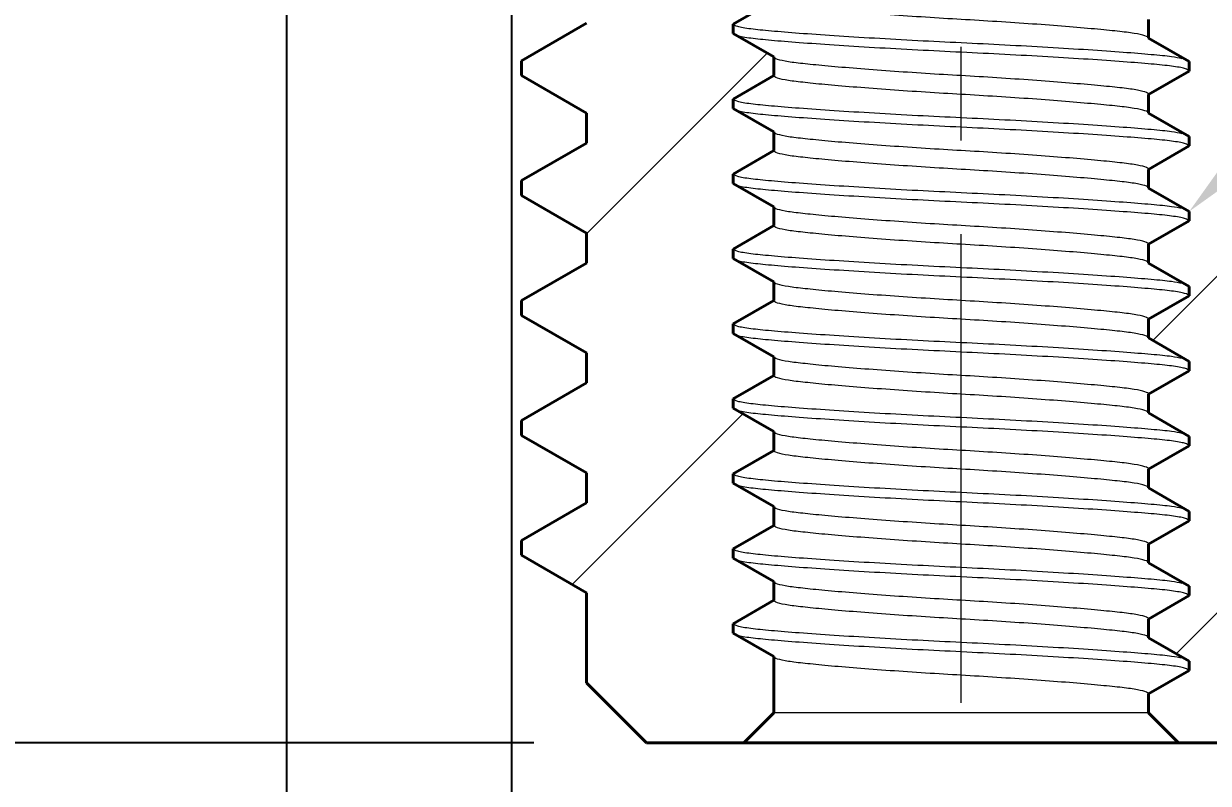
# Model space of a CAD drawing. Header units: millimetres. Extents: x 20 to 420, y 20 to 297.
# Drawn here: x 183.13 to 198.93, y 149.15 to 159.29 of the extents above; entities that cross this region are included whole.
import ezdxf

# ---------------------------------------------------------------- set-up
doc = ezdxf.new("R2010")
doc.units = ezdxf.units.MM
doc.header["$LTSCALE"] = 10
doc.header["$MEASUREMENT"] = 0
doc.linetypes.add('CENTER', pattern=[2, 1.25, -0.25, 0.25, -0.25])
for name, color, linetype, lineweight in [('CENTER', 1, 'CENTER', 9), ('DIM', 2, 'Continuous', 9), ('HATCH', 5, 'Continuous', 9), ('HIDDEN', 252, 'Continuous', 13), ('OUTLINE', 3, 'Continuous', 40)]:
    doc.layers.add(name, color=color, linetype=linetype, lineweight=lineweight)
doc.styles.get("Standard").update_dxf_attribs({"font": '', "height": 3.2})
doc.styles.get('Standard').set_extended_font_data('GulimChe')
doc.dimstyles.new('척도 2배 - (x.x)', dxfattribs={"dimtxt": 3.2, "dimasz": 3, "dimexe": 1.5, "dimexo": 1.5, "dimgap": 1, "dimtad": 1, "dimdec": 1, "dimlfac": 0.5, "dimzin": 0, "dimdsep": 46, "dimtxsty": 'Standard', "dimcen": 0, "dimclrd": 2, "dimclre": 2, "dimclrt": 2, "dimadec": 0, "dimazin": 0, "dimtfac": 0.75, "dimtdec": 1, "dimtmove": 0, "dimatfit": 0, "dimfxl": 1, "dimtolj": 1, "dimtzin": 0, "dimarcsym": 0})
doc.dimstyles.new('척도 2배 - (x.xx)', dxfattribs={"dimtxt": 3.2, "dimasz": 3, "dimexe": 1.5, "dimexo": 1.5, "dimgap": 1, "dimtad": 1, "dimlfac": 0.5, "dimzin": 0, "dimdsep": 46, "dimtxsty": 'Standard', "dimcen": 0, "dimclrd": 2, "dimclre": 2, "dimclrt": 2, "dimaunit": 1, "dimadec": 1, "dimazin": 0, "dimtfac": 0.75, "dimtmove": 0, "dimatfit": 0, "dimfxl": 1, "dimtolj": 1, "dimtzin": 0, "dimarcsym": 0})

# ---------------------------------------------------------------- blocks, each defined once
blk = doc.blocks.new('*D226')
at = {"layer": 'Defpoints', "color": 0, "ltscale": 0.5, "transparency": 16777216}
for p in [(186.633, 190.694), (204.633, 190.694), (204.633, 133.935)]:
    blk.add_point(p, dxfattribs=at)
at = {"layer": 'DIM', "color": 2, "lineweight": -2, "ltscale": 0.5, "transparency": 16777216}
for p, q in [((186.633, 189.194), (186.633, 132.435)), ((204.633, 189.194), (204.633, 132.435)), ((189.633, 133.935), (201.633, 133.935))]:
    blk.add_line(p, q, dxfattribs=at)
at = {"layer": 'DIM', "color": 2, "ltscale": 0.5, "transparency": 16777216}
for points in [[(189.633, 134.435), (189.633, 133.435), (186.633, 133.935)], [(201.633, 134.435), (201.633, 133.435), (204.633, 133.935)]]:
    blk.add_solid(points, dxfattribs=at)
at = {"layer": 'DIM', "color": 2, "ltscale": 0.5, "transparency": 16777216, "insert": (195.633, 136.573), "char_height": 3.2, "attachment_point": 5, "bg_fill": 3, "box_fill_scale": 1.25, "bg_fill_color": 256, "bg_fill_true_color": 13158600, "bg_fill_transparency": 0}
blk.add_mtext('\\A1;%%C9.0', dxfattribs=at)
blk = doc.blocks.new('*D227')
at = {"layer": 'Defpoints', "color": 0, "ltscale": 0.5, "transparency": 16777216}
for p in [(189.633, 167.694), (201.633, 167.694), (189.633, 140.935)]:
    blk.add_point(p, dxfattribs=at)
at = {"layer": 'DIM', "color": 2, "lineweight": -2, "ltscale": 0.5, "transparency": 16777216}
for p, q in [((189.633, 166.194), (189.633, 139.435)), ((201.633, 166.194), (201.633, 139.435)), ((198.633, 140.935), (192.633, 140.935))]:
    blk.add_line(p, q, dxfattribs=at)
at = {"layer": 'DIM', "color": 2, "ltscale": 0.5, "transparency": 16777216}
for points in [[(192.633, 141.435), (192.633, 140.435), (189.633, 140.935)], [(198.633, 141.435), (198.633, 140.435), (201.633, 140.935)]]:
    blk.add_solid(points, dxfattribs=at)
at = {"layer": 'DIM', "color": 2, "ltscale": 0.5, "transparency": 16777216, "insert": (195.633, 143.573), "char_height": 3.2, "attachment_point": 5, "bg_fill": 3, "box_fill_scale": 1.25, "bg_fill_color": 256, "bg_fill_true_color": 13158600, "bg_fill_transparency": 0}
blk.add_mtext('\\A1;%%C6.0', dxfattribs=at)
blk = doc.blocks.new('*D234')
at = {"layer": 'Defpoints', "color": 0, "ltscale": 0.5, "transparency": 16777216}
for p in [(193.133, 165.694), (176.75, 149.694), (191.433, 149.694)]:
    blk.add_point(p, dxfattribs=at)
at = {"layer": 'DIM', "color": 2, "lineweight": -2, "ltscale": 0.5, "transparency": 16777216}
for p, q in [((191.633, 165.694), (175.25, 165.694)), ((176.75, 162.694), (176.75, 152.694)), ((189.933, 149.694), (175.25, 149.694))]:
    blk.add_line(p, q, dxfattribs=at)
at = {"layer": 'DIM', "color": 2, "ltscale": 0.5, "transparency": 16777216}
for points in [[(176.25, 162.694), (177.25, 162.694), (176.75, 165.694)], [(176.25, 152.694), (177.25, 152.694), (176.75, 149.694)]]:
    blk.add_solid(points, dxfattribs=at)
at = {"layer": 'DIM', "color": 2, "ltscale": 0.5, "transparency": 16777216, "insert": (174.111, 157.694), "char_height": 3.2, "attachment_point": 5, "rotation": 90}
blk.add_mtext('\\A1;8.00', dxfattribs=at)

msp = doc.modelspace()

# ---------------------------------------------------------------- linework, layer by layer
at = {"layer": 'CENTER', "ltscale": 0.5}
msp.add_line((195.633, 130.227), (195.633, 238.535), dxfattribs=at)

# ---------------------------------------------------------------- next in the draw order: dimensions: what is measured, and where the dimension line sits
at = {"layer": 'DIM', "ltscale": 0.5}
dim = msp.add_linear_dim(base=(204.633, 133.935), p1=(186.633, 190.694), p2=(204.633, 190.694), text='%%C<>', dimstyle='척도 2배 - (x.x)', override={"dimtfill": 1}, dxfattribs=at)
dim.commit()
dim.dimension.update_dxf_attribs({"geometry": '*D226', "text_midpoint": (195.633, 136.573)})

# ---------------------------------------------------------------- next in the draw order: dimensions: what is measured, and where the dimension line sits
dim = msp.add_linear_dim(base=(189.633, 140.935), p1=(201.633, 167.694), p2=(189.633, 167.694), text='%%C<>', dimstyle='척도 2배 - (x.x)', override={"dimtfill": 1}, dxfattribs=at)
dim.commit()
dim.dimension.update_dxf_attribs({"geometry": '*D227', "text_midpoint": (195.633, 143.573)})

# ---------------------------------------------------------------- next in the draw order: hatches: boundary and pattern name
at = {"layer": 'HATCH'}
h = msp.add_hatch(dxfattribs=at)
h.set_pattern_fill('ANSI31', color=256, style=0)
h.set_pattern_definition([(45, (-0.1317, 19.6026), (-2.245064, 2.245064), [])])
edge = h.paths.add_edge_path(flags=0)
edge.add_spline(control_points=[(189.767, 165.194), (189.767, 165.127), (189.767, 165.06), (189.767, 164.994)], knot_values=[0, 0, 0, 0, 1, 1, 1, 1], weights=[1, 1, 1, 1], degree=3, periodic=0)
edge.add_spline(control_points=[(189.767, 164.994), (190.056, 164.827), (190.345, 164.66), (190.633, 164.494)], knot_values=[0, 0, 0, 0, 1, 1, 1, 1], weights=[1, 1, 1, 1], degree=3, periodic=0)
edge.add_line((190.633, 164.494), (190.633, 164.094))
edge.add_line((190.633, 164.094), (189.767, 163.594))
edge.add_line((189.767, 163.594), (189.767, 163.394))
edge.add_line((189.767, 163.394), (190.633, 162.894))
edge.add_line((190.633, 162.894), (190.633, 162.494))
edge.add_line((190.633, 162.494), (189.767, 161.994))
edge.add_line((189.767, 161.994), (189.767, 161.794))
edge.add_line((189.767, 161.794), (190.633, 161.294))
edge.add_line((190.633, 161.294), (190.633, 160.894))
edge.add_line((190.633, 160.894), (189.767, 160.394))
edge.add_line((189.767, 160.394), (189.767, 160.194))
edge.add_line((189.767, 160.194), (190.633, 159.694))
edge.add_line((190.633, 159.694), (190.633, 159.294))
edge.add_line((190.633, 159.294), (189.767, 158.794))
edge.add_line((189.767, 158.794), (189.767, 158.594))
edge.add_line((189.767, 158.594), (190.633, 158.094))
edge.add_line((190.633, 158.094), (190.633, 157.694))
edge.add_line((190.633, 157.694), (189.767, 157.194))
edge.add_line((189.767, 157.194), (189.767, 156.994))
edge.add_line((189.767, 156.994), (190.633, 156.494))
edge.add_line((190.633, 156.494), (190.633, 156.094))
edge.add_line((190.633, 156.094), (189.767, 155.594))
edge.add_line((189.767, 155.594), (189.767, 155.394))
edge.add_line((189.767, 155.394), (190.633, 154.894))
edge.add_line((190.633, 154.894), (190.633, 154.494))
edge.add_line((190.633, 154.494), (189.767, 153.994))
edge.add_line((189.767, 153.994), (189.767, 153.794))
edge.add_line((189.767, 153.794), (190.633, 153.294))
edge.add_line((190.633, 153.294), (190.633, 152.894))
edge.add_line((190.633, 152.894), (189.767, 152.394))
edge.add_line((189.767, 152.394), (189.767, 152.194))
edge.add_line((189.767, 152.194), (190.633, 151.694))
edge.add_line((190.633, 151.694), (190.633, 150.494))
edge.add_line((190.633, 150.494), (191.433, 149.694))
edge.add_line((191.433, 149.694), (192.733, 149.694))
edge.add_line((192.733, 149.694), (193.133, 150.094))
edge.add_line((193.133, 150.094), (193.133, 150.844))
edge.add_line((193.133, 150.844), (192.592, 151.156))
edge.add_line((192.592, 151.156), (192.592, 151.281))
edge.add_line((192.592, 151.281), (193.133, 151.594))
edge.add_line((193.133, 151.594), (193.133, 151.844))
edge.add_line((193.133, 151.844), (192.592, 152.156))
edge.add_line((192.592, 152.156), (192.592, 152.281))
edge.add_line((192.592, 152.281), (193.133, 152.594))
edge.add_line((193.133, 152.594), (193.133, 152.844))
edge.add_line((193.133, 152.844), (192.592, 153.156))
edge.add_line((192.592, 153.156), (192.592, 153.281))
edge.add_line((192.592, 153.281), (193.133, 153.594))
edge.add_line((193.133, 153.594), (193.133, 153.844))
edge.add_line((193.133, 153.844), (192.592, 154.156))
edge.add_line((192.592, 154.156), (192.592, 154.281))
edge.add_line((192.592, 154.281), (193.133, 154.594))
edge.add_line((193.133, 154.594), (193.133, 154.844))
edge.add_line((193.133, 154.844), (192.592, 155.156))
edge.add_line((192.592, 155.156), (192.592, 155.281))
edge.add_line((192.592, 155.281), (193.133, 155.594))
edge.add_line((193.133, 155.594), (193.133, 155.844))
edge.add_line((193.133, 155.844), (192.592, 156.156))
edge.add_line((192.592, 156.156), (192.592, 156.281))
edge.add_line((192.592, 156.281), (193.133, 156.594))
edge.add_line((193.133, 156.594), (193.133, 156.844))
edge.add_line((193.133, 156.844), (192.592, 157.156))
edge.add_line((192.592, 157.156), (192.592, 157.281))
edge.add_line((192.592, 157.281), (193.133, 157.594))
edge.add_line((193.133, 157.594), (193.133, 157.844))
edge.add_line((193.133, 157.844), (192.592, 158.156))
edge.add_line((192.592, 158.156), (192.592, 158.281))
edge.add_line((192.592, 158.281), (193.133, 158.594))
edge.add_line((193.133, 158.594), (193.133, 158.844))
edge.add_line((193.133, 158.844), (192.592, 159.156))
edge.add_line((192.592, 159.156), (192.592, 159.281))
edge.add_line((192.592, 159.281), (193.133, 159.594))
edge.add_line((193.133, 159.594), (193.133, 159.844))
edge.add_line((193.133, 159.844), (192.592, 160.156))
edge.add_line((192.592, 160.156), (192.592, 160.281))
edge.add_line((192.592, 160.281), (193.133, 160.594))
edge.add_line((193.133, 160.594), (193.133, 160.844))
edge.add_line((193.133, 160.844), (192.592, 161.156))
edge.add_line((192.592, 161.156), (192.592, 161.281))
edge.add_line((192.592, 161.281), (193.133, 161.594))
edge.add_line((193.133, 161.594), (193.133, 161.844))
edge.add_line((193.133, 161.844), (192.592, 162.156))
edge.add_line((192.592, 162.156), (192.592, 162.281))
edge.add_line((192.592, 162.281), (193.133, 162.594))
edge.add_line((193.133, 162.594), (193.133, 162.844))
edge.add_line((193.133, 162.844), (192.592, 163.156))
edge.add_line((192.592, 163.156), (192.592, 163.281))
edge.add_line((192.592, 163.281), (193.133, 163.594))
edge.add_line((193.133, 163.594), (193.133, 163.844))
edge.add_line((193.133, 163.844), (192.592, 164.156))
edge.add_line((192.592, 164.156), (192.592, 164.281))
edge.add_line((192.592, 164.281), (193.133, 164.594))
edge.add_line((193.133, 164.594), (193.133, 164.844))
edge.add_line((193.133, 164.844), (192.592, 165.156))
edge.add_line((192.592, 165.156), (192.592, 165.281))
edge.add_line((192.592, 165.281), (193.133, 165.594))
edge.add_line((193.133, 165.594), (193.133, 165.694))
edge.add_line((193.133, 165.694), (195.633, 168.194))
edge.add_line((195.633, 168.194), (198.133, 165.694))
edge.add_line((198.133, 165.694), (198.133, 166.094))
edge.add_line((198.133, 166.094), (198.674, 165.781))
edge.add_line((198.674, 165.781), (198.674, 165.656))
edge.add_line((198.674, 165.656), (198.133, 165.344))
edge.add_line((198.133, 165.344), (198.133, 165.094))
edge.add_line((198.133, 165.094), (198.674, 164.781))
edge.add_line((198.674, 164.781), (198.674, 164.656))
edge.add_line((198.674, 164.656), (198.133, 164.344))
edge.add_line((198.133, 164.344), (198.133, 164.094))
edge.add_line((198.133, 164.094), (198.674, 163.781))
edge.add_line((198.674, 163.781), (198.674, 163.656))
edge.add_line((198.674, 163.656), (198.133, 163.344))
edge.add_line((198.133, 163.344), (198.133, 163.094))
edge.add_line((198.133, 163.094), (198.674, 162.781))
edge.add_line((198.674, 162.781), (198.674, 162.656))
edge.add_line((198.674, 162.656), (198.133, 162.344))
edge.add_line((198.133, 162.344), (198.133, 162.094))
edge.add_line((198.133, 162.094), (198.674, 161.781))
edge.add_line((198.674, 161.781), (198.674, 161.656))
edge.add_line((198.674, 161.656), (198.133, 161.344))
edge.add_line((198.133, 161.344), (198.133, 161.094))
edge.add_line((198.133, 161.094), (198.674, 160.781))
edge.add_line((198.674, 160.781), (198.674, 160.656))
edge.add_line((198.674, 160.656), (198.133, 160.344))
edge.add_line((198.133, 160.344), (198.133, 160.094))
edge.add_line((198.133, 160.094), (198.674, 159.781))
edge.add_line((198.674, 159.781), (198.674, 159.656))
edge.add_line((198.674, 159.656), (198.133, 159.344))
edge.add_line((198.133, 159.344), (198.133, 159.094))
edge.add_line((198.133, 159.094), (198.674, 158.781))
edge.add_line((198.674, 158.781), (198.674, 158.656))
edge.add_line((198.674, 158.656), (198.133, 158.344))
edge.add_line((198.133, 158.344), (198.133, 158.094))
edge.add_line((198.133, 158.094), (198.674, 157.781))
edge.add_line((198.674, 157.781), (198.674, 157.656))
edge.add_line((198.674, 157.656), (198.133, 157.344))
edge.add_line((198.133, 157.344), (198.133, 157.094))
edge.add_line((198.133, 157.094), (198.674, 156.781))
edge.add_line((198.674, 156.781), (198.674, 156.656))
edge.add_line((198.674, 156.656), (198.133, 156.344))
edge.add_line((198.133, 156.344), (198.133, 156.094))
edge.add_line((198.133, 156.094), (198.674, 155.781))
edge.add_line((198.674, 155.781), (198.674, 155.656))
edge.add_line((198.674, 155.656), (198.133, 155.344))
edge.add_line((198.133, 155.344), (198.133, 155.094))
edge.add_line((198.133, 155.094), (198.674, 154.781))
edge.add_line((198.674, 154.781), (198.674, 154.656))
edge.add_line((198.674, 154.656), (198.133, 154.344))
edge.add_line((198.133, 154.344), (198.133, 154.094))
edge.add_line((198.133, 154.094), (198.674, 153.781))
edge.add_line((198.674, 153.781), (198.674, 153.656))
edge.add_line((198.674, 153.656), (198.133, 153.344))
edge.add_line((198.133, 153.344), (198.133, 153.094))
edge.add_line((198.133, 153.094), (198.674, 152.781))
edge.add_line((198.674, 152.781), (198.674, 152.656))
edge.add_line((198.674, 152.656), (198.133, 152.344))
edge.add_line((198.133, 152.344), (198.133, 152.094))
edge.add_line((198.133, 152.094), (198.674, 151.781))
edge.add_line((198.674, 151.781), (198.674, 151.656))
edge.add_line((198.674, 151.656), (198.133, 151.344))
edge.add_line((198.133, 151.344), (198.133, 151.094))
edge.add_line((198.133, 151.094), (198.674, 150.781))
edge.add_line((198.674, 150.781), (198.674, 150.656))
edge.add_line((198.674, 150.656), (198.133, 150.344))
edge.add_line((198.133, 150.344), (198.133, 150.094))
edge.add_line((198.133, 150.094), (198.533, 149.694))
edge.add_line((198.533, 149.694), (199.833, 149.694))
edge.add_line((199.833, 149.694), (200.633, 150.494))
edge.add_line((200.633, 150.494), (200.633, 150.894))
edge.add_line((200.633, 150.894), (201.499, 151.394))
edge.add_line((201.499, 151.394), (201.499, 151.594))
edge.add_line((201.499, 151.594), (200.633, 152.094))
edge.add_line((200.633, 152.094), (200.633, 152.494))
edge.add_line((200.633, 152.494), (201.499, 152.994))
edge.add_line((201.499, 152.994), (201.499, 153.194))
edge.add_line((201.499, 153.194), (200.633, 153.694))
edge.add_line((200.633, 153.694), (200.633, 154.094))
edge.add_line((200.633, 154.094), (201.499, 154.594))
edge.add_line((201.499, 154.594), (201.499, 154.794))
edge.add_line((201.499, 154.794), (200.633, 155.294))
edge.add_line((200.633, 155.294), (200.633, 155.694))
edge.add_line((200.633, 155.694), (201.499, 156.194))
edge.add_line((201.499, 156.194), (201.499, 156.394))
edge.add_line((201.499, 156.394), (200.633, 156.894))
edge.add_line((200.633, 156.894), (200.633, 157.294))
edge.add_line((200.633, 157.294), (201.499, 157.794))
edge.add_line((201.499, 157.794), (201.499, 157.994))
edge.add_line((201.499, 157.994), (200.633, 158.494))
edge.add_line((200.633, 158.494), (200.633, 158.894))
edge.add_line((200.633, 158.894), (201.499, 159.394))
edge.add_line((201.499, 159.394), (201.499, 159.594))
edge.add_line((201.499, 159.594), (200.633, 160.094))
edge.add_line((200.633, 160.094), (200.633, 160.494))
edge.add_line((200.633, 160.494), (201.499, 160.994))
edge.add_line((201.499, 160.994), (201.499, 161.194))
edge.add_line((201.499, 161.194), (200.633, 161.694))
edge.add_line((200.633, 161.694), (200.633, 162.094))
edge.add_line((200.633, 162.094), (201.499, 162.594))
edge.add_line((201.499, 162.594), (201.499, 162.794))
edge.add_line((201.499, 162.794), (200.633, 163.294))
edge.add_line((200.633, 163.294), (200.633, 163.694))
edge.add_line((200.633, 163.694), (201.499, 164.194))
edge.add_line((201.499, 164.194), (201.499, 164.394))
edge.add_line((201.499, 164.394), (200.633, 164.894))
edge.add_line((200.633, 164.894), (200.633, 165.294))
edge.add_line((200.633, 165.294), (199.833, 166.094))
edge.add_line((199.833, 166.094), (199.633, 166.094))
edge.add_line((199.633, 166.094), (199.633, 166.694))
edge.add_line((199.633, 166.694), (200.633, 166.694))
edge.add_line((200.633, 166.694), (201.633, 167.694))
edge.add_line((201.633, 167.694), (201.633, 190.694))
edge.add_line((201.633, 190.694), (204.633, 190.694))
edge.add_line((204.633, 190.694), (204.633, 196.694))
edge.add_line((204.633, 196.694), (205.633, 197.694))
edge.add_line((205.633, 197.694), (205.633, 208.694))
edge.add_line((205.633, 208.694), (204.633, 209.694))
edge.add_line((204.633, 209.694), (204.633, 210.694))
edge.add_line((204.633, 210.694), (207.633, 210.694))
edge.add_line((207.633, 210.694), (207.633, 213.694))
edge.add_line((207.633, 213.694), (183.633, 213.694))
edge.add_line((183.633, 213.694), (183.633, 210.694))
edge.add_line((183.633, 210.694), (186.633, 210.694))
edge.add_line((186.633, 210.694), (186.633, 209.694))
edge.add_line((186.633, 209.694), (185.633, 208.694))
edge.add_line((185.633, 208.694), (185.633, 197.694))
edge.add_line((185.633, 197.694), (186.633, 196.694))
edge.add_line((186.633, 196.694), (186.633, 190.694))
edge.add_line((186.633, 190.694), (189.633, 190.694))
edge.add_line((189.633, 190.694), (189.633, 167.694))
edge.add_line((189.633, 167.694), (190.633, 166.694))
edge.add_line((190.633, 166.694), (191.633, 166.694))
edge.add_line((191.633, 166.694), (191.633, 166.094))
edge.add_line((191.633, 166.094), (191.433, 166.094))
edge.add_line((191.433, 166.094), (190.633, 165.294))
edge.add_line((190.633, 165.294), (190.633, 165.694))
edge.add_spline(control_points=[(190.633, 165.694), (190.345, 165.527), (190.056, 165.36), (189.767, 165.194)], knot_values=[0, 0, 0, 0, 1, 1, 1, 1], weights=[1, 1, 1, 1], degree=3, periodic=0)
h.paths.add_polyline_path([(193.133, 165.844), (192.592, 166.156), (192.592, 166.281), (193.133, 166.594)], flags=0)

# ---------------------------------------------------------------- next in the draw order: linework, layer by layer
at = {"layer": 'DIM', "color": 2, "ltscale": 0.5}
msp.add_solid([(200.442, 159.256), (201.149, 158.549), (198.674, 156.781)], dxfattribs=at)
at = {"layer": 'HIDDEN'}
msp.add_line((198.133, 150.094), (193.133, 150.094), dxfattribs=at)
for points, knots in [([(198.133, 159.094), (198.133, 159.116), (198.063, 159.138), (197.877, 159.168), (197.803, 159.177), (197.627, 159.196), (197.525, 159.206), (197.177, 159.238), (196.892, 159.261), (196.275, 159.305), (195.946, 159.326), (195.321, 159.362), (194.992, 159.383), (194.375, 159.427), (194.089, 159.45), (193.742, 159.481), (193.639, 159.492), (193.463, 159.511), (193.389, 159.519), (193.203, 159.549), (193.133, 159.571), (193.133, 159.594)], [0, 0, 0, 0, 0.125, 0.125, 0.1875, 0.1875, 0.25, 0.25, 0.375, 0.375, 0.5, 0.5, 0.625, 0.625, 0.75, 0.75, 0.8125, 0.8125, 0.875, 0.875, 1, 1, 1, 1]), ([(198.579, 158.82), (198.538, 158.829), (198.447, 158.848), (198.177, 158.874), (197.804, 158.904), (197.337, 158.937), (196.799, 158.97), (196.223, 159.002), (195.633, 159.031), (195.044, 159.06), (194.467, 159.092), (193.93, 159.126), (193.463, 159.158), (193.087, 159.189), (192.809, 159.217), (192.627, 159.248), (192.604, 159.27), (192.592, 159.281)], [0, 0, 0, 0, 0.054419, 0.119853, 0.186759, 0.255452, 0.324605, 0.392842, 0.45889, 0.524938, 0.593175, 0.662329, 0.731021, 0.797927, 0.863362, 0.931001, 1, 1, 1, 1]), ([(198.674, 158.656), (198.663, 158.667), (198.639, 158.689), (198.457, 158.721), (198.18, 158.749), (197.804, 158.779), (197.337, 158.812), (196.799, 158.845), (196.223, 158.877), (195.633, 158.906), (195.044, 158.935), (194.467, 158.967), (193.929, 159.001), (193.463, 159.033), (193.086, 159.064), (192.812, 159.092), (192.65, 159.118), (192.629, 159.134), (192.621, 159.14)], [0, 0, 0, 0, 0.065791, 0.130284, 0.192676, 0.256471, 0.321969, 0.387907, 0.452971, 0.515947, 0.578923, 0.643987, 0.709925, 0.775423, 0.839218, 0.90161, 0.966103, 1, 1, 1, 1]), ([(198.133, 158.344), (198.133, 158.366), (198.063, 158.388), (197.877, 158.418), (197.803, 158.427), (197.627, 158.446), (197.525, 158.456), (197.177, 158.488), (196.892, 158.511), (196.275, 158.555), (195.946, 158.576), (195.321, 158.612), (194.992, 158.633), (194.375, 158.677), (194.089, 158.7), (193.742, 158.731), (193.639, 158.742), (193.463, 158.761), (193.389, 158.769), (193.203, 158.799), (193.133, 158.821), (193.133, 158.844)], [0, 0, 0, 0, 0.125, 0.125, 0.1875, 0.1875, 0.25, 0.25, 0.375, 0.375, 0.5, 0.5, 0.625, 0.625, 0.75, 0.75, 0.8125, 0.8125, 0.875, 0.875, 1, 1, 1, 1]), ([(198.133, 158.094), (198.133, 158.116), (198.063, 158.138), (197.877, 158.168), (197.803, 158.177), (197.627, 158.196), (197.525, 158.206), (197.177, 158.238), (196.892, 158.261), (196.275, 158.305), (195.946, 158.326), (195.321, 158.362), (194.992, 158.383), (194.375, 158.427), (194.089, 158.45), (193.742, 158.481), (193.639, 158.492), (193.463, 158.511), (193.389, 158.519), (193.203, 158.549), (193.133, 158.571), (193.133, 158.594)], [0, 0, 0, 0, 0.125, 0.125, 0.1875, 0.1875, 0.25, 0.25, 0.375, 0.375, 0.5, 0.5, 0.625, 0.625, 0.75, 0.75, 0.8125, 0.8125, 0.875, 0.875, 1, 1, 1, 1]), ([(198.579, 157.82), (198.538, 157.829), (198.447, 157.848), (198.177, 157.874), (197.804, 157.904), (197.337, 157.937), (196.799, 157.97), (196.223, 158.002), (195.633, 158.031), (195.044, 158.06), (194.467, 158.092), (193.93, 158.126), (193.463, 158.158), (193.087, 158.189), (192.809, 158.217), (192.627, 158.248), (192.604, 158.27), (192.592, 158.281)], [0, 0, 0, 0, 0.054419, 0.119853, 0.186759, 0.255452, 0.324605, 0.392842, 0.45889, 0.524938, 0.593175, 0.662329, 0.731021, 0.797927, 0.863362, 0.931001, 1, 1, 1, 1]), ([(198.674, 157.656), (198.663, 157.667), (198.639, 157.689), (198.457, 157.721), (198.18, 157.749), (197.804, 157.779), (197.337, 157.812), (196.799, 157.845), (196.223, 157.877), (195.633, 157.906), (195.044, 157.935), (194.467, 157.967), (193.929, 158.001), (193.463, 158.033), (193.086, 158.064), (192.812, 158.092), (192.65, 158.118), (192.629, 158.134), (192.621, 158.14)], [0, 0, 0, 0, 0.065791, 0.130284, 0.192676, 0.256471, 0.321969, 0.387907, 0.452971, 0.515947, 0.578923, 0.643987, 0.709925, 0.775423, 0.839218, 0.90161, 0.966103, 1, 1, 1, 1]), ([(198.133, 157.344), (198.133, 157.366), (198.063, 157.388), (197.877, 157.418), (197.803, 157.427), (197.627, 157.446), (197.525, 157.456), (197.177, 157.488), (196.892, 157.511), (196.275, 157.555), (195.946, 157.576), (195.321, 157.612), (194.992, 157.633), (194.375, 157.677), (194.089, 157.7), (193.742, 157.731), (193.639, 157.742), (193.463, 157.761), (193.389, 157.769), (193.203, 157.799), (193.133, 157.821), (193.133, 157.844)], [0, 0, 0, 0, 0.125, 0.125, 0.1875, 0.1875, 0.25, 0.25, 0.375, 0.375, 0.5, 0.5, 0.625, 0.625, 0.75, 0.75, 0.8125, 0.8125, 0.875, 0.875, 1, 1, 1, 1]), ([(198.133, 157.094), (198.133, 157.116), (198.063, 157.138), (197.877, 157.168), (197.803, 157.177), (197.627, 157.196), (197.525, 157.206), (197.177, 157.238), (196.892, 157.261), (196.275, 157.305), (195.946, 157.326), (195.321, 157.362), (194.992, 157.383), (194.375, 157.427), (194.089, 157.45), (193.742, 157.481), (193.639, 157.492), (193.463, 157.511), (193.389, 157.519), (193.203, 157.549), (193.133, 157.571), (193.133, 157.594)], [0, 0, 0, 0, 0.125, 0.125, 0.1875, 0.1875, 0.25, 0.25, 0.375, 0.375, 0.5, 0.5, 0.625, 0.625, 0.75, 0.75, 0.8125, 0.8125, 0.875, 0.875, 1, 1, 1, 1]), ([(198.579, 156.82), (198.538, 156.829), (198.447, 156.848), (198.177, 156.874), (197.804, 156.904), (197.337, 156.937), (196.799, 156.97), (196.223, 157.002), (195.633, 157.031), (195.044, 157.06), (194.467, 157.092), (193.93, 157.126), (193.463, 157.158), (193.087, 157.189), (192.809, 157.217), (192.627, 157.248), (192.604, 157.27), (192.592, 157.281)], [0, 0, 0, 0, 0.054419, 0.119853, 0.186759, 0.255452, 0.324605, 0.392842, 0.45889, 0.524938, 0.593175, 0.662329, 0.731021, 0.797927, 0.863362, 0.931001, 1, 1, 1, 1]), ([(198.674, 156.656), (198.663, 156.667), (198.639, 156.689), (198.457, 156.721), (198.18, 156.749), (197.804, 156.779), (197.337, 156.812), (196.799, 156.845), (196.223, 156.877), (195.633, 156.906), (195.044, 156.935), (194.467, 156.967), (193.929, 157.001), (193.463, 157.033), (193.086, 157.064), (192.812, 157.092), (192.65, 157.118), (192.629, 157.134), (192.621, 157.14)], [0, 0, 0, 0, 0.065791, 0.130284, 0.192676, 0.256471, 0.321969, 0.387907, 0.452971, 0.515947, 0.578923, 0.643987, 0.709925, 0.775423, 0.839218, 0.90161, 0.966103, 1, 1, 1, 1]), ([(198.133, 156.344), (198.133, 156.366), (198.063, 156.388), (197.877, 156.418), (197.803, 156.427), (197.627, 156.446), (197.525, 156.456), (197.177, 156.488), (196.892, 156.511), (196.275, 156.555), (195.946, 156.576), (195.321, 156.612), (194.992, 156.633), (194.375, 156.677), (194.089, 156.7), (193.742, 156.731), (193.639, 156.742), (193.463, 156.761), (193.389, 156.769), (193.203, 156.799), (193.133, 156.821), (193.133, 156.844)], [0, 0, 0, 0, 0.125, 0.125, 0.1875, 0.1875, 0.25, 0.25, 0.375, 0.375, 0.5, 0.5, 0.625, 0.625, 0.75, 0.75, 0.8125, 0.8125, 0.875, 0.875, 1, 1, 1, 1]), ([(198.133, 156.094), (198.133, 156.116), (198.063, 156.138), (197.877, 156.168), (197.803, 156.177), (197.627, 156.196), (197.525, 156.206), (197.177, 156.238), (196.892, 156.261), (196.275, 156.305), (195.946, 156.326), (195.321, 156.362), (194.992, 156.383), (194.375, 156.427), (194.089, 156.45), (193.742, 156.481), (193.639, 156.492), (193.463, 156.511), (193.389, 156.519), (193.203, 156.549), (193.133, 156.571), (193.133, 156.594)], [0, 0, 0, 0, 0.125, 0.125, 0.1875, 0.1875, 0.25, 0.25, 0.375, 0.375, 0.5, 0.5, 0.625, 0.625, 0.75, 0.75, 0.8125, 0.8125, 0.875, 0.875, 1, 1, 1, 1]), ([(198.579, 155.82), (198.538, 155.829), (198.447, 155.848), (198.177, 155.874), (197.804, 155.904), (197.337, 155.937), (196.799, 155.97), (196.223, 156.002), (195.633, 156.031), (195.044, 156.06), (194.467, 156.092), (193.93, 156.126), (193.463, 156.158), (193.087, 156.189), (192.809, 156.217), (192.627, 156.248), (192.604, 156.27), (192.592, 156.281)], [0, 0, 0, 0, 0.054419, 0.119853, 0.186759, 0.255452, 0.324605, 0.392842, 0.45889, 0.524938, 0.593175, 0.662329, 0.731021, 0.797927, 0.863362, 0.931001, 1, 1, 1, 1]), ([(198.674, 155.656), (198.663, 155.667), (198.639, 155.689), (198.457, 155.721), (198.18, 155.749), (197.804, 155.779), (197.337, 155.812), (196.799, 155.845), (196.223, 155.877), (195.633, 155.906), (195.044, 155.935), (194.467, 155.967), (193.929, 156.001), (193.463, 156.033), (193.086, 156.064), (192.812, 156.092), (192.65, 156.118), (192.629, 156.134), (192.621, 156.14)], [0, 0, 0, 0, 0.065791, 0.130284, 0.192676, 0.256471, 0.321969, 0.387907, 0.452971, 0.515947, 0.578923, 0.643987, 0.709925, 0.775423, 0.839218, 0.90161, 0.966103, 1, 1, 1, 1]), ([(198.133, 155.344), (198.133, 155.366), (198.063, 155.388), (197.877, 155.418), (197.803, 155.427), (197.627, 155.446), (197.525, 155.456), (197.177, 155.488), (196.892, 155.511), (196.275, 155.555), (195.946, 155.576), (195.321, 155.612), (194.992, 155.633), (194.375, 155.677), (194.089, 155.7), (193.742, 155.731), (193.639, 155.742), (193.463, 155.761), (193.389, 155.769), (193.203, 155.799), (193.133, 155.821), (193.133, 155.844)], [0, 0, 0, 0, 0.125, 0.125, 0.1875, 0.1875, 0.25, 0.25, 0.375, 0.375, 0.5, 0.5, 0.625, 0.625, 0.75, 0.75, 0.8125, 0.8125, 0.875, 0.875, 1, 1, 1, 1]), ([(198.133, 155.094), (198.133, 155.116), (198.063, 155.138), (197.877, 155.168), (197.803, 155.177), (197.627, 155.196), (197.525, 155.206), (197.177, 155.238), (196.892, 155.261), (196.275, 155.305), (195.946, 155.326), (195.321, 155.362), (194.992, 155.383), (194.375, 155.427), (194.089, 155.45), (193.742, 155.481), (193.639, 155.492), (193.463, 155.511), (193.389, 155.519), (193.203, 155.549), (193.133, 155.571), (193.133, 155.594)], [0, 0, 0, 0, 0.125, 0.125, 0.1875, 0.1875, 0.25, 0.25, 0.375, 0.375, 0.5, 0.5, 0.625, 0.625, 0.75, 0.75, 0.8125, 0.8125, 0.875, 0.875, 1, 1, 1, 1]), ([(198.579, 154.82), (198.538, 154.829), (198.447, 154.848), (198.177, 154.874), (197.804, 154.904), (197.337, 154.937), (196.799, 154.97), (196.223, 155.002), (195.633, 155.031), (195.044, 155.06), (194.467, 155.092), (193.93, 155.126), (193.463, 155.158), (193.087, 155.189), (192.809, 155.217), (192.627, 155.248), (192.604, 155.27), (192.592, 155.281)], [0, 0, 0, 0, 0.054419, 0.119853, 0.186759, 0.255452, 0.324605, 0.392842, 0.45889, 0.524938, 0.593175, 0.662329, 0.731021, 0.797927, 0.863362, 0.931001, 1, 1, 1, 1]), ([(198.674, 154.656), (198.663, 154.667), (198.639, 154.689), (198.457, 154.721), (198.18, 154.749), (197.804, 154.779), (197.337, 154.812), (196.799, 154.845), (196.223, 154.877), (195.633, 154.906), (195.044, 154.935), (194.467, 154.967), (193.929, 155.001), (193.463, 155.033), (193.086, 155.064), (192.812, 155.092), (192.65, 155.118), (192.629, 155.134), (192.621, 155.14)], [0, 0, 0, 0, 0.065791, 0.130284, 0.192676, 0.256471, 0.321969, 0.387907, 0.452971, 0.515947, 0.578923, 0.643987, 0.709925, 0.775423, 0.839218, 0.90161, 0.966103, 1, 1, 1, 1]), ([(198.133, 154.344), (198.133, 154.366), (198.063, 154.388), (197.877, 154.418), (197.803, 154.427), (197.627, 154.446), (197.525, 154.456), (197.177, 154.488), (196.892, 154.511), (196.275, 154.555), (195.946, 154.576), (195.321, 154.612), (194.992, 154.633), (194.375, 154.677), (194.089, 154.7), (193.742, 154.731), (193.639, 154.742), (193.463, 154.761), (193.389, 154.769), (193.203, 154.799), (193.133, 154.821), (193.133, 154.844)], [0, 0, 0, 0, 0.125, 0.125, 0.1875, 0.1875, 0.25, 0.25, 0.375, 0.375, 0.5, 0.5, 0.625, 0.625, 0.75, 0.75, 0.8125, 0.8125, 0.875, 0.875, 1, 1, 1, 1]), ([(198.133, 154.094), (198.133, 154.116), (198.063, 154.138), (197.877, 154.168), (197.803, 154.177), (197.627, 154.196), (197.525, 154.206), (197.177, 154.238), (196.892, 154.261), (196.275, 154.305), (195.946, 154.326), (195.321, 154.362), (194.992, 154.383), (194.375, 154.427), (194.089, 154.45), (193.742, 154.481), (193.639, 154.492), (193.463, 154.511), (193.389, 154.519), (193.203, 154.549), (193.133, 154.571), (193.133, 154.594)], [0, 0, 0, 0, 0.125, 0.125, 0.1875, 0.1875, 0.25, 0.25, 0.375, 0.375, 0.5, 0.5, 0.625, 0.625, 0.75, 0.75, 0.8125, 0.8125, 0.875, 0.875, 1, 1, 1, 1]), ([(198.579, 153.82), (198.538, 153.829), (198.447, 153.848), (198.177, 153.874), (197.804, 153.904), (197.337, 153.937), (196.799, 153.97), (196.223, 154.002), (195.633, 154.031), (195.044, 154.06), (194.467, 154.092), (193.93, 154.126), (193.463, 154.158), (193.087, 154.189), (192.809, 154.217), (192.627, 154.248), (192.604, 154.27), (192.592, 154.281)], [0, 0, 0, 0, 0.054419, 0.119853, 0.186759, 0.255452, 0.324605, 0.392842, 0.45889, 0.524938, 0.593175, 0.662329, 0.731021, 0.797927, 0.863362, 0.931001, 1, 1, 1, 1]), ([(198.674, 153.656), (198.663, 153.667), (198.639, 153.689), (198.457, 153.721), (198.18, 153.749), (197.804, 153.779), (197.337, 153.812), (196.799, 153.845), (196.223, 153.877), (195.633, 153.906), (195.044, 153.935), (194.467, 153.967), (193.929, 154.001), (193.463, 154.033), (193.086, 154.064), (192.812, 154.092), (192.65, 154.118), (192.629, 154.134), (192.621, 154.14)], [0, 0, 0, 0, 0.065791, 0.130284, 0.192676, 0.256471, 0.321969, 0.387907, 0.452971, 0.515947, 0.578923, 0.643987, 0.709925, 0.775423, 0.839218, 0.90161, 0.966103, 1, 1, 1, 1]), ([(198.133, 153.344), (198.133, 153.366), (198.063, 153.388), (197.877, 153.418), (197.803, 153.427), (197.627, 153.446), (197.525, 153.456), (197.177, 153.488), (196.892, 153.511), (196.275, 153.555), (195.946, 153.576), (195.321, 153.612), (194.992, 153.633), (194.375, 153.677), (194.089, 153.7), (193.742, 153.731), (193.639, 153.742), (193.463, 153.761), (193.389, 153.769), (193.203, 153.799), (193.133, 153.821), (193.133, 153.844)], [0, 0, 0, 0, 0.125, 0.125, 0.1875, 0.1875, 0.25, 0.25, 0.375, 0.375, 0.5, 0.5, 0.625, 0.625, 0.75, 0.75, 0.8125, 0.8125, 0.875, 0.875, 1, 1, 1, 1]), ([(198.133, 153.094), (198.133, 153.116), (198.063, 153.138), (197.877, 153.168), (197.803, 153.177), (197.627, 153.196), (197.525, 153.206), (197.177, 153.238), (196.892, 153.261), (196.275, 153.305), (195.946, 153.326), (195.321, 153.362), (194.992, 153.383), (194.375, 153.427), (194.089, 153.45), (193.742, 153.481), (193.639, 153.492), (193.463, 153.511), (193.389, 153.519), (193.203, 153.549), (193.133, 153.571), (193.133, 153.594)], [0, 0, 0, 0, 0.125, 0.125, 0.1875, 0.1875, 0.25, 0.25, 0.375, 0.375, 0.5, 0.5, 0.625, 0.625, 0.75, 0.75, 0.8125, 0.8125, 0.875, 0.875, 1, 1, 1, 1]), ([(198.579, 152.82), (198.538, 152.829), (198.447, 152.848), (198.177, 152.874), (197.804, 152.904), (197.337, 152.937), (196.799, 152.97), (196.223, 153.002), (195.633, 153.031), (195.044, 153.06), (194.467, 153.092), (193.93, 153.126), (193.463, 153.158), (193.087, 153.189), (192.809, 153.217), (192.627, 153.248), (192.604, 153.27), (192.592, 153.281)], [0, 0, 0, 0, 0.054419, 0.119853, 0.186759, 0.255452, 0.324605, 0.392842, 0.45889, 0.524938, 0.593175, 0.662329, 0.731021, 0.797927, 0.863362, 0.931001, 1, 1, 1, 1]), ([(198.674, 152.656), (198.663, 152.667), (198.639, 152.689), (198.457, 152.721), (198.18, 152.749), (197.804, 152.779), (197.337, 152.812), (196.799, 152.845), (196.223, 152.877), (195.633, 152.906), (195.044, 152.935), (194.467, 152.967), (193.929, 153.001), (193.463, 153.033), (193.086, 153.064), (192.812, 153.092), (192.65, 153.118), (192.629, 153.134), (192.621, 153.14)], [0, 0, 0, 0, 0.065791, 0.130284, 0.192676, 0.256471, 0.321969, 0.387907, 0.452971, 0.515947, 0.578923, 0.643987, 0.709925, 0.775423, 0.839218, 0.90161, 0.966103, 1, 1, 1, 1]), ([(198.133, 152.344), (198.133, 152.366), (198.063, 152.388), (197.877, 152.418), (197.803, 152.427), (197.627, 152.446), (197.525, 152.456), (197.177, 152.488), (196.892, 152.511), (196.275, 152.555), (195.946, 152.576), (195.321, 152.612), (194.992, 152.633), (194.375, 152.677), (194.089, 152.7), (193.742, 152.731), (193.639, 152.742), (193.463, 152.761), (193.389, 152.769), (193.203, 152.799), (193.133, 152.821), (193.133, 152.844)], [0, 0, 0, 0, 0.125, 0.125, 0.1875, 0.1875, 0.25, 0.25, 0.375, 0.375, 0.5, 0.5, 0.625, 0.625, 0.75, 0.75, 0.8125, 0.8125, 0.875, 0.875, 1, 1, 1, 1]), ([(198.133, 152.094), (198.133, 152.116), (198.063, 152.138), (197.877, 152.168), (197.803, 152.177), (197.627, 152.196), (197.525, 152.206), (197.177, 152.238), (196.892, 152.261), (196.275, 152.305), (195.946, 152.326), (195.321, 152.362), (194.992, 152.383), (194.375, 152.427), (194.089, 152.45), (193.742, 152.481), (193.639, 152.492), (193.463, 152.511), (193.389, 152.519), (193.203, 152.549), (193.133, 152.571), (193.133, 152.594)], [0, 0, 0, 0, 0.125, 0.125, 0.1875, 0.1875, 0.25, 0.25, 0.375, 0.375, 0.5, 0.5, 0.625, 0.625, 0.75, 0.75, 0.8125, 0.8125, 0.875, 0.875, 1, 1, 1, 1]), ([(198.579, 151.82), (198.538, 151.829), (198.447, 151.848), (198.177, 151.874), (197.804, 151.904), (197.337, 151.937), (196.799, 151.97), (196.223, 152.002), (195.633, 152.031), (195.044, 152.06), (194.467, 152.092), (193.93, 152.126), (193.463, 152.158), (193.087, 152.189), (192.809, 152.217), (192.627, 152.248), (192.604, 152.27), (192.592, 152.281)], [0, 0, 0, 0, 0.054419, 0.119853, 0.186759, 0.255452, 0.324605, 0.392842, 0.45889, 0.524938, 0.593175, 0.662329, 0.731021, 0.797927, 0.863362, 0.931001, 1, 1, 1, 1]), ([(198.674, 151.656), (198.663, 151.667), (198.639, 151.689), (198.457, 151.721), (198.18, 151.749), (197.804, 151.779), (197.337, 151.812), (196.799, 151.845), (196.223, 151.877), (195.633, 151.906), (195.044, 151.935), (194.467, 151.967), (193.929, 152.001), (193.463, 152.033), (193.086, 152.064), (192.812, 152.092), (192.65, 152.118), (192.629, 152.134), (192.621, 152.14)], [0, 0, 0, 0, 0.065791, 0.130284, 0.192676, 0.256471, 0.321969, 0.387907, 0.452971, 0.515947, 0.578923, 0.643987, 0.709925, 0.775423, 0.839218, 0.90161, 0.966103, 1, 1, 1, 1]), ([(198.133, 151.344), (198.133, 151.366), (198.063, 151.388), (197.877, 151.418), (197.803, 151.427), (197.627, 151.446), (197.525, 151.456), (197.177, 151.488), (196.892, 151.511), (196.275, 151.555), (195.946, 151.576), (195.321, 151.612), (194.992, 151.633), (194.375, 151.677), (194.089, 151.7), (193.742, 151.731), (193.639, 151.742), (193.463, 151.761), (193.389, 151.769), (193.203, 151.799), (193.133, 151.821), (193.133, 151.844)], [0, 0, 0, 0, 0.125, 0.125, 0.1875, 0.1875, 0.25, 0.25, 0.375, 0.375, 0.5, 0.5, 0.625, 0.625, 0.75, 0.75, 0.8125, 0.8125, 0.875, 0.875, 1, 1, 1, 1]), ([(198.133, 151.094), (198.133, 151.116), (198.063, 151.138), (197.877, 151.168), (197.803, 151.177), (197.627, 151.196), (197.525, 151.206), (197.177, 151.238), (196.892, 151.261), (196.275, 151.305), (195.946, 151.326), (195.321, 151.362), (194.992, 151.383), (194.375, 151.427), (194.089, 151.45), (193.742, 151.481), (193.639, 151.492), (193.463, 151.511), (193.389, 151.519), (193.203, 151.549), (193.133, 151.571), (193.133, 151.594)], [0, 0, 0, 0, 0.125, 0.125, 0.1875, 0.1875, 0.25, 0.25, 0.375, 0.375, 0.5, 0.5, 0.625, 0.625, 0.75, 0.75, 0.8125, 0.8125, 0.875, 0.875, 1, 1, 1, 1]), ([(198.579, 150.82), (198.538, 150.829), (198.447, 150.848), (198.177, 150.874), (197.804, 150.904), (197.337, 150.937), (196.799, 150.97), (196.223, 151.002), (195.633, 151.031), (195.044, 151.06), (194.467, 151.092), (193.93, 151.126), (193.463, 151.158), (193.087, 151.189), (192.809, 151.217), (192.627, 151.248), (192.604, 151.27), (192.592, 151.281)], [0, 0, 0, 0, 0.054419, 0.119853, 0.186759, 0.255452, 0.324605, 0.392842, 0.45889, 0.524938, 0.593175, 0.662329, 0.731021, 0.797927, 0.863362, 0.931001, 1, 1, 1, 1]), ([(198.674, 150.656), (198.663, 150.667), (198.639, 150.689), (198.457, 150.721), (198.18, 150.749), (197.804, 150.779), (197.337, 150.812), (196.799, 150.845), (196.223, 150.877), (195.633, 150.906), (195.044, 150.935), (194.467, 150.967), (193.929, 151.001), (193.463, 151.033), (193.086, 151.064), (192.812, 151.092), (192.65, 151.118), (192.629, 151.134), (192.621, 151.14)], [0, 0, 0, 0, 0.065791, 0.130284, 0.192676, 0.256471, 0.321969, 0.387907, 0.452971, 0.515947, 0.578923, 0.643987, 0.709925, 0.775423, 0.839218, 0.90161, 0.966103, 1, 1, 1, 1]), ([(198.133, 150.344), (198.133, 150.366), (198.063, 150.388), (197.877, 150.418), (197.803, 150.427), (197.627, 150.446), (197.525, 150.456), (197.177, 150.488), (196.892, 150.511), (196.275, 150.555), (195.946, 150.576), (195.321, 150.612), (194.992, 150.633), (194.375, 150.677), (194.089, 150.7), (193.742, 150.731), (193.639, 150.742), (193.463, 150.761), (193.389, 150.769), (193.203, 150.799), (193.133, 150.821), (193.133, 150.844)], [0, 0, 0, 0, 0.125, 0.125, 0.1875, 0.1875, 0.25, 0.25, 0.375, 0.375, 0.5, 0.5, 0.625, 0.625, 0.75, 0.75, 0.8125, 0.8125, 0.875, 0.875, 1, 1, 1, 1])]:
    msp.add_open_spline(points, degree=3, knots=knots, dxfattribs=at)
at = {"layer": 'OUTLINE'}
for p, q in [((193.133, 159.594), (192.592, 159.281)), ((198.133, 159.344), (198.133, 159.094)), ((190.633, 159.294), (189.767, 158.794)), ((192.592, 159.281), (192.592, 159.156)), ((192.592, 159.156), (193.133, 158.844)), ((198.674, 158.781), (198.133, 159.094)), ((193.133, 158.594), (193.133, 158.844)), ((189.767, 158.794), (189.767, 158.594)), ((198.674, 158.656), (198.674, 158.781)), ((189.767, 158.594), (190.633, 158.094)), ((193.133, 158.594), (192.592, 158.281)), ((198.133, 158.344), (198.674, 158.656)), ((192.592, 158.281), (192.592, 158.156)), ((198.133, 158.344), (198.133, 158.094)), ((190.633, 158.094), (190.633, 157.694)), ((192.592, 158.156), (193.133, 157.844)), ((198.674, 157.781), (198.133, 158.094)), ((193.133, 157.594), (193.133, 157.844)), ((198.674, 157.656), (198.674, 157.781)), ((190.633, 157.694), (189.767, 157.194)), ((193.133, 157.594), (192.592, 157.281)), ((198.133, 157.344), (198.674, 157.656)), ((192.592, 157.281), (192.592, 157.156)), ((198.133, 157.344), (198.133, 157.094)), ((189.767, 157.194), (189.767, 156.994)), ((192.592, 157.156), (193.133, 156.844)), ((198.674, 156.781), (198.133, 157.094)), ((189.767, 156.994), (190.633, 156.494)), ((193.133, 156.594), (193.133, 156.844)), ((198.674, 156.656), (198.674, 156.781)), ((198.133, 156.344), (198.674, 156.656)), ((190.633, 156.494), (190.633, 156.094)), ((193.133, 156.594), (192.592, 156.281)), ((198.133, 156.344), (198.133, 156.094)), ((192.592, 156.281), (192.592, 156.156)), ((192.592, 156.156), (193.133, 155.844)), ((190.633, 156.094), (189.767, 155.594)), ((198.674, 155.781), (198.133, 156.094)), ((193.133, 155.594), (193.133, 155.844)), ((198.674, 155.656), (198.674, 155.781)), ((189.767, 155.594), (189.767, 155.394)), ((193.133, 155.594), (192.592, 155.281)), ((198.133, 155.344), (198.674, 155.656)), ((189.767, 155.394), (190.633, 154.894)), ((192.592, 155.281), (192.592, 155.156)), ((198.133, 155.344), (198.133, 155.094)), ((192.592, 155.156), (193.133, 154.844)), ((198.674, 154.781), (198.133, 155.094)), ((190.633, 154.894), (190.633, 154.494)), ((193.133, 154.594), (193.133, 154.844)), ((198.674, 154.656), (198.674, 154.781)), ((193.133, 154.594), (192.592, 154.281)), ((198.133, 154.344), (198.674, 154.656)), ((190.633, 154.494), (189.767, 153.994)), ((192.592, 154.281), (192.592, 154.156)), ((198.133, 154.344), (198.133, 154.094)), ((192.592, 154.156), (193.133, 153.844)), ((198.674, 153.781), (198.133, 154.094)), ((189.767, 153.994), (189.767, 153.794)), ((189.767, 153.794), (190.633, 153.294)), ((193.133, 153.594), (193.133, 153.844)), ((198.674, 153.656), (198.674, 153.781)), ((198.133, 153.344), (198.674, 153.656)), ((193.133, 153.594), (192.592, 153.281)), ((190.633, 153.294), (190.633, 152.894)), ((198.133, 153.344), (198.133, 153.094)), ((192.592, 153.281), (192.592, 153.156)), ((192.592, 153.156), (193.133, 152.844)), ((198.674, 152.781), (198.133, 153.094)), ((190.633, 152.894), (189.767, 152.394)), ((193.133, 152.594), (193.133, 152.844)), ((198.674, 152.656), (198.674, 152.781)), ((193.133, 152.594), (192.592, 152.281)), ((198.133, 152.344), (198.674, 152.656)), ((189.767, 152.394), (189.767, 152.194)), ((198.133, 152.344), (198.133, 152.094)), ((189.767, 152.194), (190.633, 151.694)), ((192.592, 152.281), (192.592, 152.156)), ((192.592, 152.156), (193.133, 151.844)), ((198.674, 151.781), (198.133, 152.094)), ((193.133, 151.594), (193.133, 151.844)), ((198.674, 151.656), (198.674, 151.781)), ((190.633, 151.694), (190.633, 150.494)), ((193.133, 151.594), (192.592, 151.281)), ((198.133, 151.344), (198.674, 151.656)), ((192.592, 151.281), (192.592, 151.156)), ((198.133, 151.344), (198.133, 151.094)), ((192.592, 151.156), (193.133, 150.844)), ((198.674, 150.781), (198.133, 151.094)), ((193.133, 150.094), (193.133, 150.844)), ((198.674, 150.656), (198.674, 150.781)), ((198.133, 150.344), (198.674, 150.656)), ((190.633, 150.494), (191.433, 149.694)), ((198.133, 150.344), (198.133, 150.094)), ((192.733, 149.694), (193.133, 150.094)), ((198.133, 150.094), (198.533, 149.694)), ((191.433, 149.694), (192.733, 149.694)), ((198.533, 149.694), (192.733, 149.694)), ((198.533, 149.694), (199.833, 149.694))]:
    msp.add_line(p, q, dxfattribs=at)

# ---------------------------------------------------------------- next in the draw order: dimensions: what is measured, and where the dimension line sits
at = {"layer": 'DIM', "ltscale": 0.5}
dim = msp.add_linear_dim(base=(176.75, 149.694), p1=(193.133, 165.694), p2=(191.433, 149.694), angle=90, dimstyle='척도 2배 - (x.xx)', dxfattribs=at)
dim.commit()
dim.dimension.update_dxf_attribs({"geometry": '*D234', "text_midpoint": (174.111, 157.694)})

doc.saveas('drawing.dxf')
